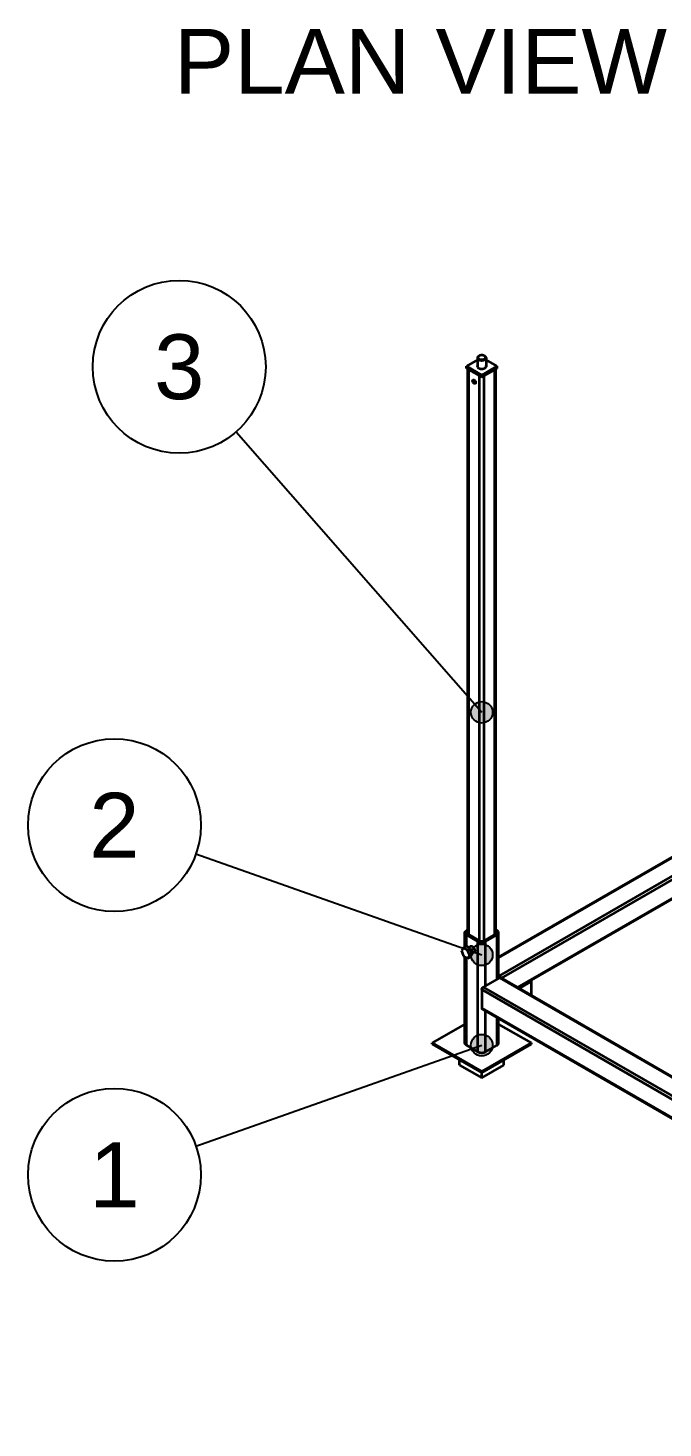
# Model space of a CAD drawing. Header units: millimetres. Extents: x 10 to 410, y 10 to 287.
# Drawn here: x 282.2 to 311.6, y 84.7 to 149.5 of the extents above; entities that cross this region are included whole.
import ezdxf
from ezdxf.enums import TextEntityAlignment as Align

# ---------------------------------------------------------------- set-up
doc = ezdxf.new("R2010")
doc.units = ezdxf.units.MM
for name, color, linetype, lineweight in [('BALLOON', 7, 'CONTINUOUS', 25), ('OUTLINE', 7, 'CONTINUOUS', 35), ('TEXT', 7, 'CONTINUOUS', 13)]:
    doc.layers.add(name, color=color, linetype=linetype, lineweight=lineweight)
doc.styles.add('RACK', font='arial.ttf')

msp = doc.modelspace()

# ---------------------------------------------------------------- hatches: boundary and pattern name
at = {"layer": 'BALLOON'}
for points in [[(303.68, 117.861), (303.534, 118.214), (303.18, 118.361), (302.827, 118.214), (302.68, 117.861), (302.827, 117.507), (303.18, 117.361), (303.534, 117.507)], [(303.68, 106.634), (303.534, 106.988), (303.18, 107.134), (302.827, 106.988), (302.68, 106.634), (302.827, 106.28), (303.18, 106.134), (303.534, 106.28)], [(303.68, 102.449), (303.534, 102.803), (303.18, 102.949), (302.827, 102.803), (302.68, 102.449), (302.827, 102.096), (303.18, 101.949), (303.534, 102.096)]]:
    msp.add_hatch(color=7, dxfattribs=at).paths.add_polyline_path(points)

# ---------------------------------------------------------------- linework, layer by layer
for p, q in [((291.814, 130.851), (303.18, 117.861)), ((289.952, 111.303), (303.18, 106.634)), ((289.952, 97.781), (303.18, 102.449))]:
    msp.add_line(p, q, dxfattribs=at)
for centre, radius in [((289.18, 133.861), 4), ((303.18, 117.861), 0.5), ((286.18, 112.634), 4), ((303.18, 106.634), 0.5), ((303.18, 102.449), 0.5), ((286.18, 96.449), 4)]:
    msp.add_circle(centre, radius, dxfattribs=at)
at = {"layer": 'OUTLINE'}
for p, q in [((302.98, 134.177), (302.473, 133.885)), ((302.98, 134.272), (302.98, 133.856)), ((303.056, 134.364), (303.039, 134.354)), ((303.304, 134.364), (303.322, 134.354)), ((303.38, 134.272), (303.38, 133.856)), ((303.887, 133.885), (303.38, 134.177)), ((302.473, 133.783), (302.473, 133.885)), ((302.473, 133.885), (303.18, 133.476)), ((302.473, 133.783), (303.18, 133.374)), ((302.535, 107.599), (302.535, 133.747)), ((302.579, 133.721), (303.074, 133.436)), ((302.579, 107.573), (302.579, 133.721)), ((303.18, 133.476), (303.887, 133.885)), ((303.18, 133.374), (303.887, 133.783)), ((303.286, 133.436), (303.781, 133.721)), ((303.781, 107.573), (303.781, 133.721)), ((303.825, 107.599), (303.825, 133.747)), ((303.887, 133.783), (303.887, 133.885)), ((303.074, 107.287), (303.074, 133.436)), ((303.18, 133.374), (303.18, 133.476)), ((303.286, 107.287), (303.286, 133.436)), ((303.961, 106.526), (331.485, 122.418)), ((303.961, 106.493), (331.535, 122.413)), ((303.993, 105.654), (332.278, 121.984)), ((304.093, 105.549), (317.77, 113.445)), ((304.836, 105.12), (317.77, 112.588)), ((304.865, 105.103), (317.786, 112.563)), ((302.4, 107), (302.4, 107.655)), ((302.535, 107.793), (302.473, 107.757)), ((303.887, 107.757), (303.825, 107.793)), ((303.961, 105.554), (303.961, 107.655)), ((302.332, 106.96), (302.235, 106.823)), ((302.465, 107.037), (302.332, 106.96)), ((302.526, 106.849), (302.332, 106.96)), ((302.658, 106.925), (302.465, 107.037)), ((302.473, 107.553), (303.003, 107.246)), ((302.473, 107.032), (302.473, 107.553)), ((302.544, 107.593), (303.074, 107.287)), ((302.695, 107.037), (302.579, 106.971)), ((303.003, 102.143), (303.003, 107.246)), ((303.286, 107.287), (303.817, 107.593)), ((303.357, 107.246), (303.887, 107.553)), ((303.357, 105.205), (303.357, 107.246)), ((303.887, 105.511), (303.887, 107.553)), ((302.235, 106.823), (302.332, 106.573)), ((302.332, 106.573), (302.526, 106.461)), ((302.4, 102.552), (302.4, 106.533)), ((302.473, 102.449), (302.473, 106.491)), ((302.658, 106.925), (302.526, 106.849)), ((302.623, 106.599), (302.526, 106.849)), ((302.526, 106.461), (302.623, 106.599)), ((302.658, 106.537), (302.526, 106.461)), ((302.755, 106.675), (302.623, 106.599)), ((302.755, 106.675), (302.658, 106.925)), ((302.658, 106.537), (302.755, 106.675)), ((302.845, 106.777), (302.739, 106.717)), ((303.961, 105.673), (303.993, 105.654)), ((303.18, 105.021), (303.18, 104.164)), ((303.18, 105.021), (336.768, 85.63)), ((303.993, 105.573), (303.251, 105.144)), ((303.251, 105.144), (336.838, 85.752)), ((303.961, 105.632), (303.993, 105.613)), ((303.961, 105.594), (303.993, 105.613)), ((303.993, 105.573), (336.871, 86.59)), ((304.043, 105.578), (336.871, 86.624)), ((305.478, 105.409), (304.907, 105.079)), ((305.478, 104.749), (305.478, 105.409)), ((303.18, 104.164), (336.768, 84.772)), ((303.201, 104.118), (336.788, 84.727)), ((303.357, 102.143), (303.357, 104.028)), ((303.887, 102.449), (303.887, 103.722)), ((302.4, 103.428), (300.882, 102.552)), ((303.961, 102.552), (303.961, 103.68)), ((305.478, 102.552), (303.961, 103.428)), ((300.882, 102.501), (300.882, 102.552)), ((300.882, 102.552), (303.18, 101.225)), ((300.882, 102.501), (303.18, 101.174)), ((302.473, 102.449), (303.003, 102.143)), ((303.18, 101.225), (305.478, 102.552)), ((303.18, 101.174), (305.478, 102.501)), ((303.357, 102.143), (303.887, 102.449)), ((305.478, 102.501), (305.478, 102.552)), ((302.155, 101.531), (302.155, 101.766)), ((304.205, 101.531), (304.205, 101.766)), ((302.155, 101.531), (303.18, 100.939)), ((303.18, 100.939), (304.205, 101.531)), ((303.18, 101.174), (303.18, 101.225)), ((303.18, 100.939), (303.18, 101.174))]:
    msp.add_line(p, q, dxfattribs=at)
for points in [[(303.039, 134.354), (303.036, 134.352), (303.033, 134.351), (303.03, 134.349), (303.028, 134.347), (303.025, 134.345), (303.022, 134.343), (303.02, 134.341), (303.017, 134.339), (303.015, 134.337), (303.012, 134.335), (303.01, 134.333), (303.007, 134.33), (303.005, 134.328), (303.003, 134.326), (303.001, 134.323), (302.998, 134.321), (302.996, 134.318), (302.995, 134.315), (302.993, 134.313), (302.991, 134.31), (302.989, 134.307), (302.988, 134.304), (302.986, 134.301), (302.985, 134.298), (302.984, 134.295), (302.983, 134.292), (302.982, 134.289), (302.981, 134.286), (302.981, 134.282), (302.981, 134.279), (302.98, 134.276), (302.98, 134.272)], [(302.98, 134.272), (302.981, 134.26), (302.985, 134.248), (302.99, 134.237), (302.997, 134.226), (303.005, 134.217), (303.014, 134.208), (303.024, 134.201), (303.034, 134.194), (303.045, 134.187), (303.056, 134.182), (303.068, 134.177), (303.079, 134.173), (303.091, 134.169), (303.103, 134.166), (303.115, 134.163), (303.128, 134.161), (303.14, 134.159), (303.153, 134.158), (303.165, 134.157), (303.177, 134.157), (303.19, 134.157), (303.202, 134.158), (303.215, 134.159), (303.227, 134.16), (303.24, 134.162), (303.252, 134.165), (303.264, 134.168), (303.276, 134.171), (303.288, 134.175), (303.299, 134.18), (303.311, 134.185), (303.322, 134.191)], [(303.056, 134.364), (303.045, 134.357), (303.034, 134.348), (303.024, 134.339), (303.016, 134.328), (303.01, 134.315), (303.006, 134.302), (303.005, 134.288), (303.008, 134.275), (303.013, 134.262), (303.021, 134.251), (303.03, 134.241), (303.041, 134.232), (303.052, 134.224), (303.064, 134.217), (303.077, 134.211), (303.09, 134.206), (303.103, 134.202), (303.116, 134.199), (303.13, 134.196), (303.143, 134.194), (303.157, 134.193), (303.171, 134.192), (303.185, 134.192), (303.198, 134.192), (303.212, 134.194), (303.226, 134.195), (303.239, 134.198), (303.253, 134.201), (303.266, 134.205), (303.279, 134.209), (303.292, 134.215), (303.304, 134.221)], [(303.048, 134.359), (303.048, 134.359), (303.048, 134.359), (303.047, 134.359), (303.047, 134.359), (303.047, 134.358), (303.046, 134.358), (303.046, 134.358), (303.046, 134.358), (303.046, 134.358), (303.045, 134.358), (303.045, 134.358), (303.045, 134.357), (303.044, 134.357), (303.044, 134.357), (303.044, 134.357), (303.043, 134.357), (303.043, 134.357), (303.043, 134.356), (303.043, 134.356), (303.042, 134.356), (303.042, 134.356), (303.042, 134.356), (303.041, 134.356), (303.041, 134.355), (303.041, 134.355), (303.041, 134.355), (303.04, 134.355), (303.04, 134.355), (303.04, 134.355), (303.039, 134.354), (303.039, 134.354), (303.039, 134.354)], [(303.304, 134.364), (303.297, 134.368), (303.29, 134.372), (303.282, 134.375), (303.275, 134.378), (303.267, 134.381), (303.26, 134.383), (303.252, 134.385), (303.244, 134.387), (303.236, 134.389), (303.228, 134.39), (303.22, 134.391), (303.212, 134.392), (303.204, 134.393), (303.196, 134.393), (303.188, 134.394), (303.18, 134.394), (303.172, 134.394), (303.164, 134.393), (303.156, 134.393), (303.148, 134.392), (303.14, 134.391), (303.132, 134.39), (303.124, 134.389), (303.116, 134.387), (303.109, 134.385), (303.101, 134.383), (303.093, 134.381), (303.086, 134.378), (303.078, 134.375), (303.071, 134.372), (303.064, 134.368), (303.056, 134.364)], [(303.304, 134.221), (303.309, 134.224), (303.314, 134.228), (303.318, 134.231), (303.323, 134.234), (303.327, 134.238), (303.331, 134.242), (303.335, 134.246), (303.339, 134.251), (303.343, 134.255), (303.346, 134.26), (303.348, 134.265), (303.351, 134.27), (303.353, 134.276), (303.354, 134.281), (303.355, 134.287), (303.355, 134.293), (303.355, 134.299), (303.354, 134.304), (303.353, 134.31), (303.351, 134.315), (303.348, 134.321), (303.346, 134.326), (303.343, 134.33), (303.339, 134.335), (303.335, 134.339), (303.331, 134.344), (303.327, 134.348), (303.323, 134.351), (303.318, 134.355), (303.314, 134.358), (303.309, 134.361), (303.304, 134.364)], [(303.322, 134.354), (303.321, 134.354), (303.321, 134.354), (303.321, 134.355), (303.32, 134.355), (303.32, 134.355), (303.32, 134.355), (303.32, 134.355), (303.319, 134.355), (303.319, 134.356), (303.319, 134.356), (303.318, 134.356), (303.318, 134.356), (303.318, 134.356), (303.318, 134.356), (303.317, 134.357), (303.317, 134.357), (303.317, 134.357), (303.316, 134.357), (303.316, 134.357), (303.316, 134.357), (303.315, 134.358), (303.315, 134.358), (303.315, 134.358), (303.315, 134.358), (303.314, 134.358), (303.314, 134.358), (303.314, 134.358), (303.313, 134.359), (303.313, 134.359), (303.313, 134.359), (303.312, 134.359), (303.312, 134.359)], [(303.38, 134.272), (303.38, 134.276), (303.38, 134.279), (303.379, 134.282), (303.379, 134.286), (303.378, 134.289), (303.377, 134.292), (303.376, 134.295), (303.375, 134.298), (303.374, 134.301), (303.373, 134.304), (303.371, 134.307), (303.369, 134.31), (303.368, 134.313), (303.366, 134.315), (303.364, 134.318), (303.362, 134.321), (303.36, 134.323), (303.358, 134.326), (303.355, 134.328), (303.353, 134.33), (303.351, 134.333), (303.348, 134.335), (303.346, 134.337), (303.343, 134.339), (303.341, 134.341), (303.338, 134.343), (303.335, 134.345), (303.333, 134.347), (303.33, 134.349), (303.327, 134.351), (303.324, 134.352), (303.322, 134.354)], [(303.322, 134.191), (303.324, 134.192), (303.327, 134.194), (303.33, 134.196), (303.333, 134.198), (303.335, 134.2), (303.338, 134.202), (303.341, 134.204), (303.343, 134.206), (303.346, 134.208), (303.348, 134.21), (303.351, 134.212), (303.353, 134.214), (303.355, 134.217), (303.358, 134.219), (303.36, 134.222), (303.362, 134.224), (303.364, 134.227), (303.366, 134.229), (303.368, 134.232), (303.369, 134.235), (303.371, 134.238), (303.373, 134.241), (303.374, 134.244), (303.375, 134.247), (303.376, 134.25), (303.377, 134.253), (303.378, 134.256), (303.379, 134.259), (303.379, 134.263), (303.38, 134.266), (303.38, 134.269), (303.38, 134.272)], [(302.579, 133.721), (302.577, 133.723), (302.575, 133.724), (302.573, 133.725), (302.571, 133.727), (302.569, 133.728), (302.567, 133.729), (302.565, 133.731), (302.563, 133.732), (302.561, 133.734), (302.559, 133.736), (302.557, 133.737), (302.556, 133.739), (302.554, 133.741), (302.552, 133.743), (302.551, 133.744), (302.549, 133.746), (302.547, 133.748), (302.546, 133.75), (302.545, 133.752), (302.543, 133.754), (302.542, 133.757), (302.541, 133.759), (302.54, 133.761), (302.539, 133.763), (302.538, 133.766), (302.537, 133.768), (302.537, 133.77), (302.536, 133.773), (302.536, 133.775), (302.535, 133.778), (302.535, 133.78), (302.535, 133.783)], [(302.98, 133.914), (302.98, 133.913), (302.979, 133.912), (302.979, 133.911), (302.979, 133.91), (302.978, 133.909), (302.978, 133.908), (302.978, 133.908), (302.978, 133.907), (302.977, 133.906), (302.977, 133.905), (302.977, 133.904), (302.976, 133.903), (302.976, 133.902), (302.976, 133.901), (302.976, 133.9), (302.976, 133.899), (302.975, 133.899), (302.975, 133.898), (302.975, 133.897), (302.975, 133.896), (302.975, 133.895), (302.975, 133.894), (302.974, 133.893), (302.974, 133.892), (302.974, 133.891), (302.974, 133.89), (302.974, 133.889), (302.974, 133.888), (302.974, 133.887), (302.974, 133.886), (302.974, 133.886), (302.974, 133.885)], [(302.974, 133.885), (302.975, 133.872), (302.979, 133.859), (302.984, 133.848), (302.991, 133.837), (302.999, 133.827), (303.009, 133.818), (303.019, 133.81), (303.03, 133.803), (303.041, 133.797), (303.052, 133.791), (303.064, 133.786), (303.076, 133.782), (303.088, 133.778), (303.101, 133.775), (303.113, 133.772), (303.126, 133.77), (303.139, 133.768), (303.152, 133.767), (303.165, 133.766), (303.177, 133.766), (303.19, 133.766), (303.203, 133.766), (303.216, 133.767), (303.229, 133.769), (303.241, 133.771), (303.254, 133.773), (303.267, 133.776), (303.279, 133.78), (303.291, 133.784), (303.303, 133.789), (303.315, 133.794), (303.326, 133.8)], [(303.326, 133.8), (303.329, 133.802), (303.332, 133.804), (303.335, 133.806), (303.338, 133.808), (303.34, 133.81), (303.343, 133.812), (303.346, 133.814), (303.348, 133.816), (303.351, 133.818), (303.354, 133.82), (303.356, 133.822), (303.359, 133.825), (303.361, 133.827), (303.363, 133.83), (303.365, 133.832), (303.368, 133.835), (303.37, 133.838), (303.372, 133.84), (303.374, 133.843), (303.375, 133.846), (303.377, 133.849), (303.379, 133.852), (303.38, 133.855), (303.381, 133.858), (303.382, 133.861), (303.383, 133.865), (303.384, 133.868), (303.385, 133.871), (303.386, 133.874), (303.386, 133.878), (303.386, 133.881), (303.386, 133.885)], [(303.386, 133.885), (303.386, 133.886), (303.386, 133.886), (303.386, 133.887), (303.386, 133.888), (303.386, 133.889), (303.386, 133.89), (303.386, 133.891), (303.386, 133.892), (303.386, 133.893), (303.386, 133.894), (303.386, 133.895), (303.386, 133.896), (303.385, 133.897), (303.385, 133.898), (303.385, 133.899), (303.385, 133.899), (303.385, 133.9), (303.384, 133.901), (303.384, 133.902), (303.384, 133.903), (303.384, 133.904), (303.383, 133.905), (303.383, 133.906), (303.383, 133.907), (303.383, 133.908), (303.382, 133.908), (303.382, 133.909), (303.382, 133.91), (303.381, 133.911), (303.381, 133.912), (303.381, 133.913), (303.38, 133.914)], [(303.781, 133.721), (303.783, 133.723), (303.785, 133.724), (303.788, 133.725), (303.79, 133.727), (303.792, 133.728), (303.794, 133.729), (303.796, 133.731), (303.798, 133.732), (303.799, 133.734), (303.801, 133.736), (303.803, 133.737), (303.805, 133.739), (303.807, 133.741), (303.808, 133.743), (303.81, 133.744), (303.811, 133.746), (303.813, 133.748), (303.814, 133.75), (303.816, 133.752), (303.817, 133.754), (303.818, 133.757), (303.819, 133.759), (303.82, 133.761), (303.821, 133.763), (303.822, 133.766), (303.823, 133.768), (303.824, 133.77), (303.824, 133.773), (303.825, 133.775), (303.825, 133.778), (303.825, 133.78), (303.825, 133.783)], [(302.877, 133.084), (302.869, 133.08), (302.862, 133.079), (302.854, 133.079), (302.846, 133.08), (302.839, 133.083), (302.831, 133.086), (302.824, 133.09), (302.818, 133.094), (302.812, 133.099), (302.806, 133.104), (302.8, 133.11), (302.795, 133.116), (302.79, 133.122), (302.785, 133.128), (302.781, 133.135), (302.777, 133.141), (302.773, 133.148), (302.769, 133.155), (302.766, 133.163), (302.763, 133.17), (302.761, 133.177), (302.759, 133.185), (302.758, 133.193), (302.756, 133.201), (302.756, 133.208), (302.756, 133.216), (302.757, 133.224), (302.759, 133.232), (302.761, 133.239), (302.765, 133.246), (302.77, 133.252), (302.777, 133.257)], [(302.777, 133.257), (302.782, 133.259), (302.788, 133.261), (302.795, 133.261), (302.801, 133.261), (302.807, 133.26), (302.813, 133.258), (302.819, 133.256), (302.824, 133.253), (302.83, 133.25), (302.835, 133.247), (302.84, 133.243), (302.845, 133.239), (302.849, 133.235), (302.854, 133.23), (302.858, 133.226), (302.862, 133.221), (302.866, 133.216), (302.869, 133.211), (302.873, 133.206), (302.876, 133.2), (302.879, 133.195), (302.882, 133.189), (302.885, 133.184), (302.887, 133.178), (302.889, 133.172), (302.891, 133.166), (302.893, 133.16), (302.894, 133.154), (302.896, 133.148), (302.897, 133.142), (302.897, 133.136), (302.897, 133.129)], [(302.896, 133.112), (302.89, 133.114), (302.885, 133.116), (302.88, 133.119), (302.875, 133.122), (302.87, 133.125), (302.866, 133.129), (302.862, 133.132), (302.857, 133.136), (302.853, 133.14), (302.85, 133.144), (302.846, 133.149), (302.842, 133.153), (302.839, 133.158), (302.836, 133.162), (302.833, 133.167), (302.83, 133.172), (302.827, 133.177), (302.824, 133.182), (302.822, 133.187), (302.82, 133.192), (302.818, 133.198), (302.816, 133.203), (302.814, 133.208), (302.813, 133.214), (302.811, 133.219), (302.81, 133.225), (302.81, 133.231), (302.809, 133.236), (302.809, 133.242), (302.809, 133.248), (302.81, 133.253), (302.811, 133.259)], [(302.897, 133.129), (302.897, 133.128), (302.897, 133.126), (302.897, 133.124), (302.897, 133.123), (302.897, 133.121), (302.897, 133.12), (302.897, 133.118), (302.896, 133.116), (302.896, 133.115), (302.896, 133.113), (302.895, 133.111), (302.895, 133.11), (302.895, 133.108), (302.894, 133.107), (302.894, 133.105), (302.893, 133.104), (302.892, 133.102), (302.892, 133.101), (302.891, 133.099), (302.89, 133.098), (302.889, 133.096), (302.888, 133.095), (302.888, 133.093), (302.887, 133.092), (302.885, 133.091), (302.884, 133.09), (302.883, 133.089), (302.882, 133.087), (302.881, 133.086), (302.879, 133.085), (302.878, 133.084), (302.877, 133.084)], [(302.4, 107.655), (302.4, 107.659), (302.4, 107.663), (302.401, 107.667), (302.401, 107.671), (302.402, 107.675), (302.403, 107.679), (302.405, 107.683), (302.406, 107.687), (302.408, 107.691), (302.409, 107.694), (302.411, 107.698), (302.413, 107.701), (302.416, 107.705), (302.418, 107.708), (302.42, 107.712), (302.423, 107.715), (302.425, 107.718), (302.428, 107.721), (302.431, 107.724), (302.434, 107.727), (302.437, 107.73), (302.44, 107.733), (302.443, 107.736), (302.446, 107.738), (302.449, 107.741), (302.452, 107.743), (302.456, 107.746), (302.459, 107.748), (302.463, 107.75), (302.466, 107.752), (302.47, 107.755), (302.473, 107.757)], [(302.473, 107.553), (302.47, 107.555), (302.466, 107.557), (302.463, 107.559), (302.459, 107.561), (302.456, 107.564), (302.452, 107.566), (302.449, 107.569), (302.446, 107.571), (302.443, 107.574), (302.44, 107.576), (302.437, 107.579), (302.434, 107.582), (302.431, 107.585), (302.428, 107.588), (302.425, 107.591), (302.423, 107.594), (302.42, 107.598), (302.418, 107.601), (302.416, 107.604), (302.413, 107.608), (302.411, 107.611), (302.409, 107.615), (302.408, 107.619), (302.406, 107.623), (302.405, 107.626), (302.403, 107.63), (302.402, 107.634), (302.401, 107.638), (302.401, 107.642), (302.4, 107.646), (302.4, 107.651), (302.4, 107.655)], [(302.5, 107.655), (302.5, 107.657), (302.5, 107.659), (302.5, 107.661), (302.501, 107.663), (302.501, 107.665), (302.502, 107.667), (302.502, 107.669), (302.503, 107.672), (302.503, 107.674), (302.504, 107.676), (302.505, 107.677), (302.506, 107.679), (302.507, 107.681), (302.508, 107.683), (302.509, 107.685), (302.511, 107.687), (302.512, 107.689), (302.513, 107.69), (302.514, 107.692), (302.516, 107.694), (302.517, 107.695), (302.519, 107.697), (302.52, 107.698), (302.522, 107.7), (302.523, 107.701), (302.525, 107.703), (302.527, 107.704), (302.528, 107.705), (302.53, 107.707), (302.532, 107.708), (302.533, 107.709), (302.535, 107.711)], [(302.544, 107.593), (302.542, 107.595), (302.54, 107.596), (302.537, 107.597), (302.535, 107.599), (302.533, 107.6), (302.531, 107.602), (302.529, 107.603), (302.528, 107.605), (302.526, 107.606), (302.524, 107.608), (302.522, 107.609), (302.52, 107.611), (302.518, 107.613), (302.517, 107.615), (302.515, 107.617), (302.514, 107.618), (302.512, 107.62), (302.511, 107.622), (302.509, 107.624), (302.508, 107.627), (302.507, 107.629), (302.506, 107.631), (302.505, 107.633), (302.504, 107.635), (302.503, 107.638), (302.502, 107.64), (302.501, 107.642), (302.501, 107.645), (302.5, 107.647), (302.5, 107.65), (302.5, 107.652), (302.5, 107.655)], [(303.817, 107.593), (303.819, 107.595), (303.821, 107.596), (303.823, 107.597), (303.825, 107.599), (303.827, 107.6), (303.829, 107.602), (303.831, 107.603), (303.833, 107.605), (303.835, 107.606), (303.837, 107.608), (303.838, 107.609), (303.84, 107.611), (303.842, 107.613), (303.844, 107.615), (303.845, 107.617), (303.847, 107.618), (303.848, 107.62), (303.85, 107.622), (303.851, 107.624), (303.852, 107.627), (303.854, 107.629), (303.855, 107.631), (303.856, 107.633), (303.857, 107.635), (303.858, 107.638), (303.858, 107.64), (303.859, 107.642), (303.86, 107.645), (303.86, 107.647), (303.86, 107.65), (303.86, 107.652), (303.861, 107.655)], [(303.861, 107.655), (303.86, 107.657), (303.86, 107.659), (303.86, 107.661), (303.86, 107.663), (303.859, 107.665), (303.859, 107.667), (303.858, 107.669), (303.858, 107.672), (303.857, 107.674), (303.856, 107.676), (303.855, 107.677), (303.854, 107.679), (303.853, 107.681), (303.852, 107.683), (303.851, 107.685), (303.85, 107.687), (303.849, 107.689), (303.847, 107.69), (303.846, 107.692), (303.845, 107.694), (303.843, 107.695), (303.842, 107.697), (303.84, 107.698), (303.839, 107.7), (303.837, 107.701), (303.835, 107.703), (303.834, 107.704), (303.832, 107.705), (303.83, 107.707), (303.829, 107.708), (303.827, 107.709), (303.825, 107.711)], [(303.961, 107.655), (303.96, 107.659), (303.96, 107.663), (303.96, 107.667), (303.959, 107.671), (303.958, 107.675), (303.957, 107.679), (303.956, 107.683), (303.954, 107.687), (303.953, 107.691), (303.951, 107.694), (303.949, 107.698), (303.947, 107.701), (303.945, 107.705), (303.943, 107.708), (303.94, 107.712), (303.938, 107.715), (303.935, 107.718), (303.932, 107.721), (303.93, 107.724), (303.927, 107.727), (303.924, 107.73), (303.921, 107.733), (303.918, 107.736), (303.914, 107.738), (303.911, 107.741), (303.908, 107.743), (303.905, 107.746), (303.901, 107.748), (303.898, 107.75), (303.894, 107.752), (303.891, 107.755), (303.887, 107.757)], [(303.887, 107.553), (303.891, 107.555), (303.894, 107.557), (303.898, 107.559), (303.901, 107.561), (303.905, 107.564), (303.908, 107.566), (303.911, 107.569), (303.914, 107.571), (303.918, 107.574), (303.921, 107.576), (303.924, 107.579), (303.927, 107.582), (303.93, 107.585), (303.932, 107.588), (303.935, 107.591), (303.938, 107.594), (303.94, 107.598), (303.943, 107.601), (303.945, 107.604), (303.947, 107.608), (303.949, 107.611), (303.951, 107.615), (303.953, 107.619), (303.954, 107.623), (303.956, 107.626), (303.957, 107.63), (303.958, 107.634), (303.959, 107.638), (303.96, 107.642), (303.96, 107.646), (303.96, 107.651), (303.961, 107.655)], [(302.632, 107.001), (302.633, 107.002), (302.633, 107.003), (302.634, 107.004), (302.634, 107.005), (302.635, 107.006), (302.635, 107.008), (302.636, 107.009), (302.637, 107.01), (302.637, 107.011), (302.638, 107.012), (302.639, 107.013), (302.639, 107.014), (302.64, 107.015), (302.641, 107.016), (302.641, 107.017), (302.642, 107.017), (302.643, 107.018), (302.644, 107.019), (302.645, 107.02), (302.646, 107.021), (302.646, 107.022), (302.647, 107.023), (302.648, 107.024), (302.649, 107.024), (302.65, 107.025), (302.651, 107.026), (302.652, 107.027), (302.653, 107.027), (302.654, 107.028), (302.655, 107.029), (302.656, 107.029), (302.657, 107.03)], [(302.657, 107.03), (302.666, 107.034), (302.676, 107.037), (302.686, 107.038), (302.696, 107.037), (302.706, 107.035), (302.716, 107.032), (302.725, 107.028), (302.734, 107.024), (302.743, 107.019), (302.752, 107.013), (302.76, 107.007), (302.767, 107.001), (302.775, 106.994), (302.782, 106.987), (302.789, 106.979), (302.795, 106.971), (302.802, 106.963), (302.807, 106.955), (302.813, 106.947), (302.818, 106.938), (302.823, 106.929), (302.828, 106.92), (302.832, 106.911), (302.836, 106.902), (302.84, 106.892), (302.843, 106.883), (302.846, 106.873), (302.848, 106.863), (302.85, 106.853), (302.852, 106.843), (302.853, 106.833), (302.853, 106.823)], [(303.003, 107.246), (303.013, 107.241), (303.024, 107.236), (303.034, 107.231), (303.045, 107.227), (303.056, 107.223), (303.067, 107.22), (303.078, 107.217), (303.089, 107.214), (303.1, 107.212), (303.112, 107.21), (303.123, 107.208), (303.134, 107.207), (303.146, 107.206), (303.157, 107.205), (303.169, 107.204), (303.18, 107.204), (303.192, 107.204), (303.203, 107.205), (303.215, 107.206), (303.226, 107.207), (303.237, 107.208), (303.249, 107.21), (303.26, 107.212), (303.271, 107.214), (303.283, 107.217), (303.294, 107.22), (303.305, 107.223), (303.315, 107.227), (303.326, 107.231), (303.337, 107.236), (303.347, 107.241), (303.357, 107.246)], [(303.074, 107.287), (303.08, 107.284), (303.086, 107.281), (303.093, 107.278), (303.099, 107.276), (303.106, 107.273), (303.112, 107.271), (303.119, 107.269), (303.126, 107.268), (303.132, 107.266), (303.139, 107.265), (303.146, 107.264), (303.153, 107.263), (303.16, 107.263), (303.166, 107.262), (303.173, 107.262), (303.18, 107.262), (303.187, 107.262), (303.194, 107.262), (303.201, 107.263), (303.208, 107.263), (303.215, 107.264), (303.221, 107.265), (303.228, 107.266), (303.235, 107.268), (303.242, 107.269), (303.248, 107.271), (303.255, 107.273), (303.261, 107.276), (303.268, 107.278), (303.274, 107.281), (303.28, 107.284), (303.286, 107.287)], [(302.82, 106.748), (302.818, 106.748), (302.817, 106.747), (302.816, 106.747), (302.815, 106.746), (302.814, 106.746), (302.813, 106.745), (302.812, 106.745), (302.811, 106.744), (302.81, 106.744), (302.808, 106.744), (302.807, 106.743), (302.806, 106.743), (302.805, 106.743), (302.804, 106.742), (302.803, 106.742), (302.801, 106.742), (302.8, 106.742), (302.799, 106.741), (302.798, 106.741), (302.797, 106.741), (302.795, 106.741), (302.794, 106.741), (302.793, 106.741), (302.792, 106.741), (302.79, 106.741), (302.789, 106.741), (302.788, 106.741), (302.787, 106.741), (302.786, 106.741), (302.784, 106.741), (302.783, 106.741), (302.782, 106.741)], [(302.853, 106.823), (302.853, 106.82), (302.853, 106.818), (302.853, 106.815), (302.853, 106.812), (302.853, 106.81), (302.852, 106.807), (302.852, 106.804), (302.852, 106.802), (302.851, 106.799), (302.851, 106.796), (302.85, 106.794), (302.849, 106.791), (302.849, 106.789), (302.848, 106.786), (302.847, 106.783), (302.846, 106.781), (302.845, 106.778), (302.844, 106.776), (302.843, 106.774), (302.841, 106.771), (302.84, 106.769), (302.839, 106.767), (302.837, 106.765), (302.836, 106.762), (302.834, 106.76), (302.832, 106.758), (302.83, 106.756), (302.828, 106.755), (302.826, 106.753), (302.824, 106.751), (302.822, 106.75), (302.82, 106.748)], [(303.993, 105.654), (303.996, 105.652), (303.999, 105.651), (304.002, 105.649), (304.005, 105.647), (304.007, 105.645), (304.01, 105.642), (304.013, 105.64), (304.015, 105.638), (304.017, 105.635), (304.02, 105.633), (304.022, 105.631), (304.024, 105.628), (304.027, 105.625), (304.029, 105.623), (304.031, 105.62), (304.033, 105.617), (304.035, 105.615), (304.037, 105.612), (304.039, 105.609), (304.041, 105.606), (304.042, 105.603), (304.044, 105.6), (304.046, 105.597), (304.047, 105.594), (304.049, 105.591), (304.05, 105.588), (304.052, 105.585), (304.053, 105.582), (304.054, 105.579), (304.056, 105.576), (304.057, 105.572), (304.058, 105.569)], [(303.18, 105.021), (303.18, 105.026), (303.181, 105.031), (303.181, 105.035), (303.182, 105.04), (303.183, 105.044), (303.184, 105.049), (303.185, 105.053), (303.186, 105.058), (303.188, 105.062), (303.189, 105.066), (303.191, 105.071), (303.193, 105.075), (303.194, 105.079), (303.197, 105.083), (303.199, 105.087), (303.201, 105.091), (303.203, 105.095), (303.206, 105.099), (303.208, 105.103), (303.211, 105.107), (303.214, 105.11), (303.217, 105.114), (303.22, 105.117), (303.223, 105.121), (303.226, 105.124), (303.229, 105.127), (303.232, 105.13), (303.236, 105.133), (303.239, 105.136), (303.243, 105.139), (303.247, 105.142), (303.251, 105.144)], [(303.993, 105.613), (303.995, 105.613), (303.996, 105.612), (303.997, 105.611), (303.998, 105.611), (303.999, 105.61), (304, 105.609), (304.001, 105.608), (304.002, 105.607), (304.003, 105.606), (304.004, 105.605), (304.005, 105.605), (304.006, 105.604), (304.007, 105.603), (304.008, 105.602), (304.009, 105.601), (304.009, 105.6), (304.01, 105.599), (304.011, 105.598), (304.012, 105.597), (304.013, 105.596), (304.014, 105.595), (304.014, 105.593), (304.015, 105.592), (304.016, 105.591), (304.016, 105.59), (304.017, 105.589), (304.018, 105.588), (304.019, 105.587), (304.019, 105.586), (304.02, 105.584), (304.02, 105.583), (304.021, 105.582)], [(304.043, 105.578), (304.042, 105.578), (304.04, 105.579), (304.039, 105.58), (304.037, 105.58), (304.036, 105.581), (304.034, 105.581), (304.033, 105.582), (304.031, 105.582), (304.029, 105.582), (304.028, 105.582), (304.026, 105.582), (304.024, 105.582), (304.023, 105.582), (304.021, 105.582), (304.02, 105.582), (304.018, 105.582), (304.016, 105.581), (304.015, 105.581), (304.013, 105.581), (304.011, 105.58), (304.01, 105.58), (304.008, 105.579), (304.007, 105.579), (304.005, 105.578), (304.004, 105.578), (304.002, 105.577), (304.001, 105.576), (303.999, 105.576), (303.998, 105.575), (303.996, 105.574), (303.995, 105.573), (303.993, 105.573)], [(303.18, 104.164), (303.18, 104.162), (303.18, 104.161), (303.18, 104.159), (303.18, 104.158), (303.181, 104.156), (303.181, 104.154), (303.181, 104.153), (303.181, 104.151), (303.181, 104.149), (303.182, 104.148), (303.182, 104.146), (303.183, 104.145), (303.183, 104.143), (303.183, 104.141), (303.184, 104.14), (303.185, 104.138), (303.185, 104.137), (303.186, 104.135), (303.187, 104.134), (303.187, 104.132), (303.188, 104.131), (303.189, 104.13), (303.19, 104.128), (303.191, 104.127), (303.192, 104.126), (303.193, 104.124), (303.194, 104.123), (303.196, 104.122), (303.197, 104.121), (303.198, 104.12), (303.2, 104.119), (303.201, 104.118)], [(302.473, 102.449), (302.47, 102.452), (302.466, 102.454), (302.463, 102.456), (302.459, 102.458), (302.456, 102.461), (302.452, 102.463), (302.449, 102.465), (302.446, 102.468), (302.443, 102.471), (302.44, 102.473), (302.437, 102.476), (302.434, 102.479), (302.431, 102.482), (302.428, 102.485), (302.425, 102.488), (302.423, 102.491), (302.42, 102.494), (302.418, 102.498), (302.416, 102.501), (302.413, 102.505), (302.411, 102.508), (302.409, 102.512), (302.408, 102.516), (302.406, 102.519), (302.405, 102.523), (302.403, 102.527), (302.402, 102.531), (302.401, 102.535), (302.401, 102.539), (302.4, 102.543), (302.4, 102.547), (302.4, 102.552)], [(303.887, 102.449), (303.891, 102.452), (303.894, 102.454), (303.898, 102.456), (303.901, 102.458), (303.905, 102.461), (303.908, 102.463), (303.911, 102.465), (303.914, 102.468), (303.918, 102.471), (303.921, 102.473), (303.924, 102.476), (303.927, 102.479), (303.93, 102.482), (303.932, 102.485), (303.935, 102.488), (303.938, 102.491), (303.94, 102.494), (303.943, 102.498), (303.945, 102.501), (303.947, 102.505), (303.949, 102.508), (303.951, 102.512), (303.953, 102.516), (303.954, 102.519), (303.956, 102.523), (303.957, 102.527), (303.958, 102.531), (303.959, 102.535), (303.96, 102.539), (303.96, 102.543), (303.96, 102.547), (303.961, 102.552)], [(303.003, 102.143), (303.013, 102.138), (303.024, 102.133), (303.034, 102.128), (303.045, 102.124), (303.056, 102.12), (303.067, 102.117), (303.078, 102.114), (303.089, 102.111), (303.1, 102.109), (303.112, 102.107), (303.123, 102.105), (303.134, 102.103), (303.146, 102.102), (303.157, 102.102), (303.169, 102.101), (303.18, 102.101), (303.192, 102.101), (303.203, 102.102), (303.215, 102.102), (303.226, 102.103), (303.237, 102.105), (303.249, 102.107), (303.26, 102.109), (303.271, 102.111), (303.283, 102.114), (303.294, 102.117), (303.305, 102.12), (303.315, 102.124), (303.326, 102.128), (303.337, 102.133), (303.347, 102.138), (303.357, 102.143)]]:
    msp.add_lwpolyline(points, dxfattribs=at)

# ---------------------------------------------------------------- texts
at = {"layer": 'BALLOON', "style": 'RACK'}
for s, p in [('3', (289.18, 133.861)), ('2', (286.18, 112.634)), ('1', (286.18, 96.449))]:
    msp.add_text(s, height=3, dxfattribs=at).set_placement(p, align=Align.MIDDLE_CENTER)
at = {"layer": 'TEXT', "style": 'RACK'}
msp.add_text('PLAN VIEW 1:20', height=3, dxfattribs=at).set_placement((305, 148), align=Align.MIDDLE_CENTER)

doc.saveas('drawing.dxf')
